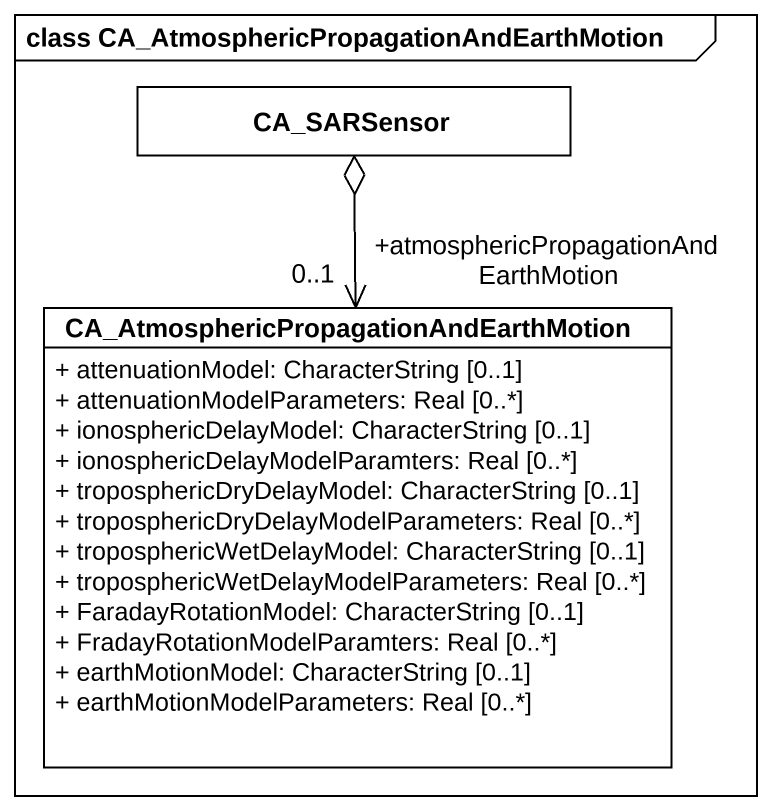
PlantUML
@startuml
mainframe class CA_AtmosphericPropagationAndEarthMotion
hide circle
hide empty members
skinparam classAttributeIconSize 0
class CA_SARSensor
class "CA_AtmosphericPropagationAndEarthMotion" as CA_AtmosphericPropagationAnd {
  + attenuationModel: CharacterString [0..1]
  + attenuationModelParameters: Real [0..*]
  + ionosphericDelayModel: CharacterString [0..1]
  + ionosphericDelayModelParamters: Real [0..*]
  + troposphericDryDelayModel: CharacterString [0..1]
  + troposphericDryDelayModelParameters: Real [0..*]
  + troposphericWetDelayModel: CharacterString [0..1]
  + troposphericWetDelayModelParameters: Real [0..*]
  + FaradayRotationModel: CharacterString [0..1]
  + FradayRotationModelParamters: Real [0..*]
  + earthMotionModel: CharacterString [0..1]
  + earthMotionModelParameters: Real [0..*]
}
CA_AtmosphericPropagationAnd "+atmosphericPropagationAndEarthMotion\n0..1" <-up-o CA_SARSensor
@enduml
